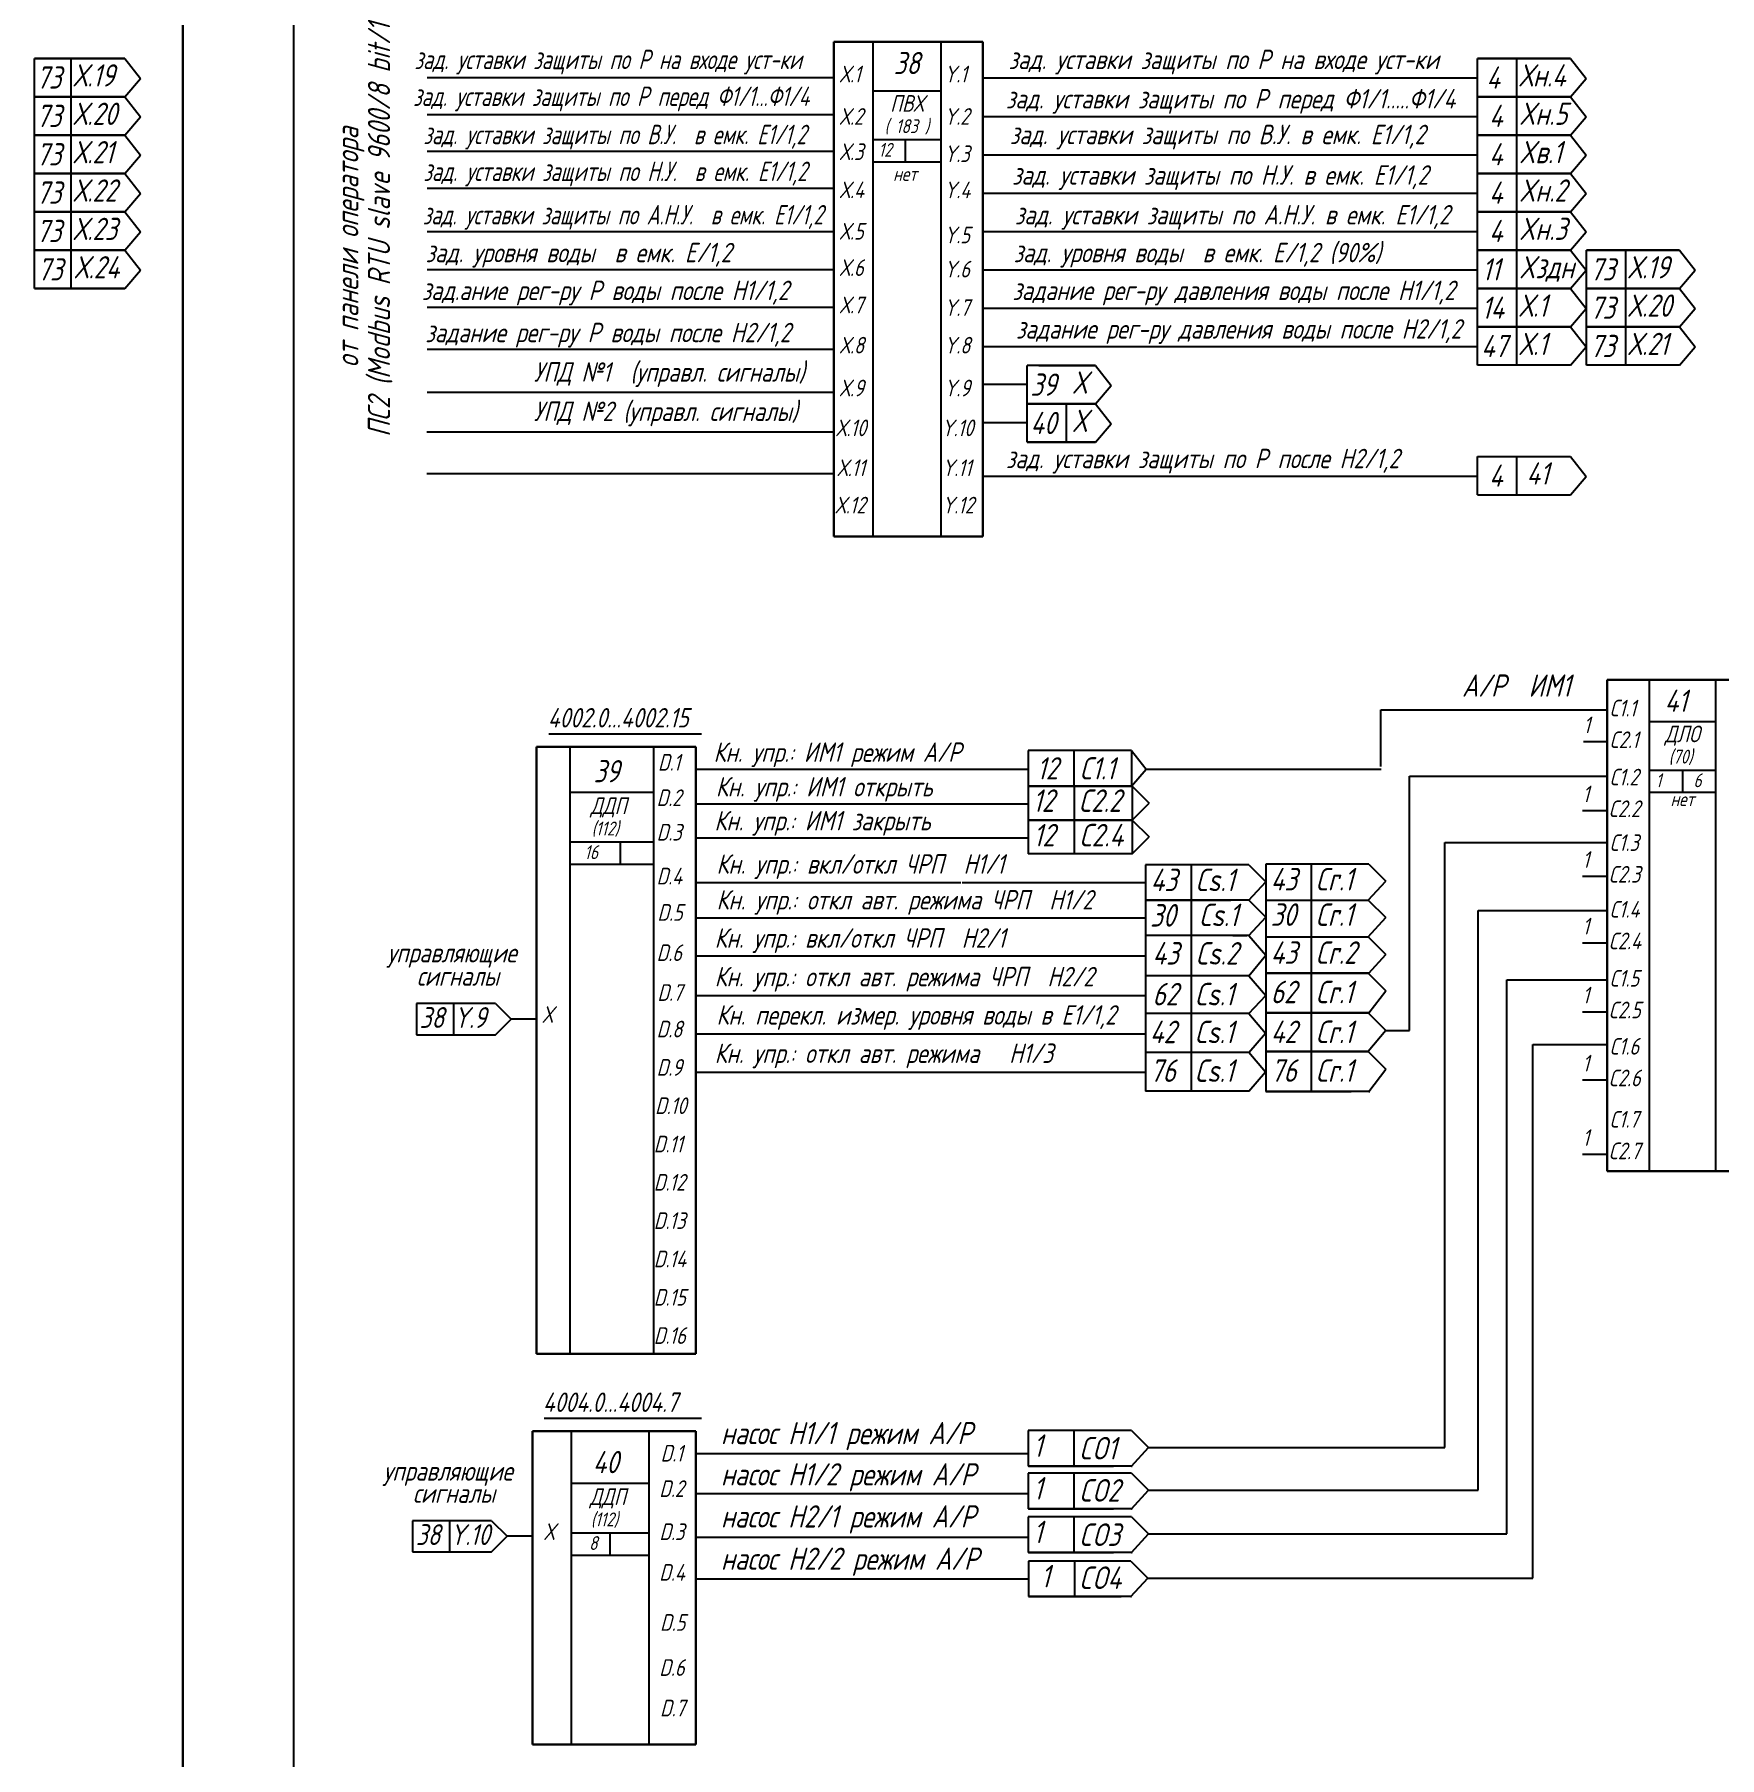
# Model space of a CAD drawing. Header units: millimetres. Extents: x -1319 to 706, y 709 to 3169.
# Drawn here: x -728.5 to -425.1, y 952.3 to 1262.5 of the extents above; entities that cross this region are included whole.
import ezdxf

# ---------------------------------------------------------------- set-up
doc = ezdxf.new("R2010")
doc.units = ezdxf.units.MM
doc.layers.add('Текст', color=7, linetype='Continuous', lineweight=50)
doc.styles.add('GOST тип А', font='GOST_A.TTF', dxfattribs={"oblique": 15})

msp = doc.modelspace()

# ---------------------------------------------------------------- linework, layer by layer
at = {"color": 7}
for p, q in [((-701.8, 942.51), (-701.8, 1613.63)), ((-681.8, 947.51), (-681.8, 1608.63)), ((-681.8, 940.62), (-681.8, 1601.73)), ((-577.54, 1261.19), (-577.54, 1172.14)), ((-565.29, 1261.19), (-565.29, 1172.14)), ((-712.26, 1258.21), (-728.52, 1258.21)), ((-728.52, 1251.3), (-728.52, 1258.21)), ((-728.52, 1258.21), (-712.26, 1258.21)), ((-721.94, 1251.3), (-721.94, 1258.21)), ((-712.26, 1258.21), (-709.43, 1254.6)), ((-451.92, 1258.21), (-468.66, 1258.21)), ((-468.66, 1251.3), (-468.66, 1258.21)), ((-468.66, 1258.21), (-451.92, 1258.21)), ((-461.6, 1251.3), (-461.6, 1258.21)), ((-451.92, 1258.21), (-449.09, 1254.61)), ((-712.26, 1251.3), (-709.43, 1254.6)), ((-584.59, 1254.71), (-657.8, 1254.71)), ((-468.66, 1254.62), (-557.81, 1254.62)), ((-451.92, 1251.3), (-449.09, 1254.61)), ((-712.26, 1251.3), (-728.52, 1251.3)), ((-728.52, 1251.3), (-712.26, 1251.3)), ((-712.26, 1251.3), (-728.52, 1251.3)), ((-712.26, 1251.3), (-728.52, 1251.3)), ((-728.52, 1251.3), (-712.26, 1251.3)), ((-712.26, 1251.3), (-728.52, 1251.3)), ((-728.52, 1244.39), (-728.52, 1251.3)), ((-728.52, 1251.3), (-712.26, 1251.3)), ((-721.94, 1244.39), (-721.94, 1251.3)), ((-712.26, 1251.3), (-709.43, 1247.7)), ((-577.54, 1252.37), (-565.29, 1252.37)), ((-451.92, 1251.3), (-468.66, 1251.3)), ((-468.66, 1251.3), (-451.92, 1251.3)), ((-451.92, 1251.3), (-468.66, 1251.3)), ((-451.92, 1251.3), (-468.66, 1251.3)), ((-468.66, 1244.4), (-468.66, 1251.3)), ((-468.66, 1251.3), (-451.92, 1251.3)), ((-461.6, 1244.4), (-461.6, 1251.3)), ((-451.92, 1251.3), (-449.09, 1247.7)), ((-712.26, 1244.39), (-709.43, 1247.7)), ((-584.59, 1248.07), (-657.8, 1248.07)), ((-584.59, 1248.07), (-589.25, 1248.07)), ((-468.66, 1247.71), (-557.81, 1247.71)), ((-451.92, 1244.4), (-449.09, 1247.7)), ((-712.26, 1244.39), (-728.52, 1244.39)), ((-728.52, 1244.39), (-712.26, 1244.39)), ((-712.26, 1244.39), (-728.52, 1244.39)), ((-712.26, 1244.39), (-728.52, 1244.39)), ((-728.52, 1244.39), (-712.26, 1244.39)), ((-712.26, 1244.39), (-728.52, 1244.39)), ((-728.52, 1244.39), (-712.26, 1244.39)), ((-712.26, 1244.39), (-728.52, 1244.39)), ((-712.26, 1244.39), (-728.52, 1244.39)), ((-728.52, 1244.39), (-712.26, 1244.39)), ((-712.26, 1244.39), (-728.52, 1244.39)), ((-728.52, 1237.49), (-728.52, 1244.39)), ((-728.52, 1244.39), (-712.26, 1244.39)), ((-721.94, 1237.49), (-721.94, 1244.39)), ((-712.26, 1244.39), (-709.43, 1240.79)), ((-451.92, 1244.4), (-468.66, 1244.4)), ((-468.66, 1244.4), (-451.92, 1244.4)), ((-451.92, 1244.4), (-468.66, 1244.4)), ((-451.92, 1244.4), (-468.66, 1244.4)), ((-468.66, 1237.49), (-468.66, 1244.4)), ((-468.66, 1244.4), (-451.92, 1244.4)), ((-461.6, 1237.49), (-461.6, 1244.4)), ((-451.92, 1244.4), (-449.09, 1240.8)), ((-584.59, 1241.43), (-657.8, 1241.43)), ((-577.54, 1243.58), (-565.29, 1243.58)), ((-571.76, 1243.58), (-571.76, 1239.58)), ((-712.26, 1237.49), (-709.43, 1240.79)), ((-577.54, 1239.58), (-565.29, 1239.58)), ((-468.66, 1240.8), (-557.81, 1240.8)), ((-451.92, 1237.49), (-449.09, 1240.8)), ((-712.26, 1237.49), (-728.52, 1237.49)), ((-728.52, 1237.49), (-712.26, 1237.49)), ((-712.26, 1237.49), (-728.52, 1237.49)), ((-712.26, 1237.49), (-728.52, 1237.49)), ((-728.52, 1237.49), (-712.26, 1237.49)), ((-712.26, 1237.49), (-728.52, 1237.49)), ((-728.52, 1237.49), (-712.26, 1237.49)), ((-712.26, 1237.49), (-728.52, 1237.49)), ((-712.26, 1237.49), (-728.52, 1237.49)), ((-728.52, 1237.49), (-712.26, 1237.49)), ((-712.26, 1237.49), (-728.52, 1237.49)), ((-728.52, 1237.49), (-712.26, 1237.49)), ((-712.26, 1237.49), (-728.52, 1237.49)), ((-712.26, 1237.49), (-728.52, 1237.49)), ((-728.52, 1237.49), (-712.26, 1237.49)), ((-712.26, 1237.49), (-728.52, 1237.49)), ((-728.52, 1230.58), (-728.52, 1237.49)), ((-728.52, 1237.49), (-712.26, 1237.49)), ((-721.94, 1230.58), (-721.94, 1237.49)), ((-712.26, 1237.49), (-709.43, 1233.88)), ((-584.59, 1234.79), (-657.8, 1234.79)), ((-451.92, 1237.49), (-468.66, 1237.49)), ((-468.66, 1237.49), (-451.92, 1237.49)), ((-451.92, 1237.49), (-468.66, 1237.49)), ((-451.92, 1237.49), (-468.66, 1237.49)), ((-468.66, 1230.58), (-468.66, 1237.49)), ((-468.66, 1237.49), (-451.92, 1237.49)), ((-461.6, 1230.58), (-461.6, 1237.49)), ((-451.92, 1237.49), (-449.09, 1233.89)), ((-712.26, 1230.58), (-709.43, 1233.88)), ((-468.66, 1233.9), (-557.76, 1233.9)), ((-451.92, 1230.58), (-449.09, 1233.89)), ((-712.26, 1230.58), (-728.52, 1230.58)), ((-728.52, 1230.58), (-712.26, 1230.58)), ((-712.26, 1230.58), (-728.52, 1230.58)), ((-712.26, 1230.58), (-728.52, 1230.58)), ((-728.52, 1230.58), (-712.26, 1230.58)), ((-712.26, 1230.58), (-728.52, 1230.58)), ((-728.52, 1230.58), (-712.26, 1230.58)), ((-712.26, 1230.58), (-728.52, 1230.58)), ((-712.26, 1230.58), (-728.52, 1230.58)), ((-728.52, 1230.58), (-712.26, 1230.58)), ((-712.26, 1230.58), (-728.52, 1230.58)), ((-728.52, 1230.58), (-712.26, 1230.58)), ((-712.26, 1230.58), (-728.52, 1230.58)), ((-712.26, 1230.58), (-728.52, 1230.58)), ((-728.52, 1230.58), (-712.26, 1230.58)), ((-712.26, 1230.58), (-728.52, 1230.58)), ((-728.52, 1230.58), (-712.26, 1230.58)), ((-712.26, 1230.58), (-728.52, 1230.58)), ((-712.26, 1230.58), (-728.52, 1230.58)), ((-728.52, 1230.58), (-712.26, 1230.58)), ((-712.26, 1230.58), (-728.52, 1230.58)), ((-728.52, 1223.67), (-728.52, 1230.58)), ((-728.52, 1230.58), (-712.26, 1230.58)), ((-721.94, 1223.67), (-721.94, 1230.58)), ((-712.26, 1230.58), (-709.43, 1226.98)), ((-451.92, 1230.58), (-468.66, 1230.58)), ((-468.66, 1230.58), (-451.92, 1230.58)), ((-451.92, 1230.58), (-468.66, 1230.58)), ((-451.92, 1230.58), (-468.66, 1230.58)), ((-468.66, 1230.58), (-451.92, 1230.58)), ((-451.92, 1230.58), (-468.66, 1230.58)), ((-451.92, 1230.58), (-468.66, 1230.58)), ((-468.66, 1223.68), (-468.66, 1230.58)), ((-468.66, 1230.58), (-451.92, 1230.58)), ((-461.6, 1223.68), (-461.6, 1230.58)), ((-451.92, 1230.58), (-449.09, 1226.98)), ((-712.26, 1223.67), (-709.43, 1226.98)), ((-584.59, 1226.97), (-657.8, 1226.97)), ((-468.71, 1226.99), (-557.76, 1226.99)), ((-451.92, 1223.68), (-449.09, 1226.98)), ((-712.26, 1223.67), (-728.52, 1223.67)), ((-728.52, 1223.67), (-712.26, 1223.67)), ((-712.26, 1223.67), (-728.52, 1223.67)), ((-712.26, 1223.67), (-728.52, 1223.67)), ((-728.52, 1223.67), (-712.26, 1223.67)), ((-712.26, 1223.67), (-728.52, 1223.67)), ((-728.52, 1223.67), (-712.26, 1223.67)), ((-712.26, 1223.67), (-728.52, 1223.67)), ((-712.26, 1223.67), (-728.52, 1223.67)), ((-728.52, 1223.67), (-712.26, 1223.67)), ((-712.26, 1223.67), (-728.52, 1223.67)), ((-728.52, 1223.67), (-712.26, 1223.67)), ((-712.26, 1223.67), (-728.52, 1223.67)), ((-712.26, 1223.67), (-728.52, 1223.67)), ((-728.52, 1223.67), (-712.26, 1223.67)), ((-712.26, 1223.67), (-728.52, 1223.67)), ((-728.52, 1223.67), (-712.26, 1223.67)), ((-712.26, 1223.67), (-728.52, 1223.67)), ((-712.26, 1223.67), (-728.52, 1223.67)), ((-728.52, 1223.67), (-712.26, 1223.67)), ((-712.26, 1223.67), (-728.52, 1223.67)), ((-728.52, 1223.67), (-712.26, 1223.67)), ((-712.26, 1223.67), (-728.52, 1223.67)), ((-712.26, 1223.67), (-728.52, 1223.67)), ((-728.52, 1223.67), (-712.26, 1223.67)), ((-712.26, 1223.67), (-728.52, 1223.67)), ((-728.52, 1216.77), (-728.52, 1223.67)), ((-728.52, 1223.67), (-712.26, 1223.67)), ((-721.94, 1216.77), (-721.94, 1223.67)), ((-712.26, 1223.67), (-709.43, 1220.07)), ((-451.92, 1223.68), (-468.66, 1223.68)), ((-468.66, 1223.68), (-451.92, 1223.68)), ((-451.92, 1223.68), (-468.66, 1223.68)), ((-451.92, 1223.68), (-468.66, 1223.68)), ((-468.66, 1223.68), (-451.92, 1223.68)), ((-451.92, 1223.68), (-468.66, 1223.68)), ((-451.92, 1223.68), (-468.66, 1223.68)), ((-468.66, 1223.68), (-451.92, 1223.68)), ((-451.92, 1223.68), (-468.66, 1223.68)), ((-451.92, 1223.68), (-468.66, 1223.68)), ((-468.66, 1216.77), (-468.66, 1223.68)), ((-468.66, 1223.68), (-451.92, 1223.68)), ((-461.6, 1216.77), (-461.6, 1223.68)), ((-451.92, 1223.68), (-449.09, 1220.08)), ((-432.31, 1223.67), (-449.04, 1223.67)), ((-449.04, 1223.67), (-432.31, 1223.67)), ((-432.31, 1223.67), (-449.04, 1223.67)), ((-432.31, 1223.67), (-449.04, 1223.67)), ((-449.04, 1223.67), (-432.31, 1223.67)), ((-432.31, 1223.67), (-449.04, 1223.67)), ((-432.31, 1223.67), (-449.04, 1223.67)), ((-449.04, 1223.67), (-432.31, 1223.67)), ((-432.31, 1223.67), (-449.04, 1223.67)), ((-432.31, 1223.67), (-449.04, 1223.67)), ((-449.04, 1223.67), (-432.31, 1223.67)), ((-432.31, 1223.67), (-449.04, 1223.67)), ((-432.31, 1223.67), (-449.04, 1223.67)), ((-449.04, 1216.77), (-449.04, 1223.67)), ((-449.04, 1223.67), (-432.31, 1223.67)), ((-441.99, 1216.77), (-441.99, 1223.67)), ((-432.31, 1223.67), (-429.48, 1220.07)), ((-712.26, 1216.77), (-709.43, 1220.07)), ((-584.59, 1220.16), (-657.8, 1220.16)), ((-468.71, 1220.08), (-557.76, 1220.08)), ((-451.92, 1216.77), (-449.09, 1220.08)), ((-432.31, 1216.77), (-429.48, 1220.07)), ((-712.26, 1216.77), (-728.52, 1216.77)), ((-728.52, 1216.77), (-712.26, 1216.77)), ((-712.26, 1216.77), (-728.52, 1216.77)), ((-712.26, 1216.77), (-728.52, 1216.77)), ((-728.52, 1216.77), (-712.26, 1216.77)), ((-451.92, 1216.77), (-468.66, 1216.77)), ((-468.66, 1216.77), (-451.92, 1216.77)), ((-451.92, 1216.77), (-468.66, 1216.77)), ((-451.92, 1216.77), (-468.66, 1216.77)), ((-468.66, 1216.77), (-451.92, 1216.77)), ((-451.92, 1216.77), (-468.66, 1216.77)), ((-451.92, 1216.77), (-468.66, 1216.77)), ((-468.66, 1216.77), (-451.92, 1216.77)), ((-451.92, 1216.77), (-468.66, 1216.77)), ((-451.92, 1216.77), (-468.66, 1216.77)), ((-468.66, 1209.86), (-468.66, 1216.77)), ((-468.66, 1216.77), (-451.92, 1216.77)), ((-461.6, 1209.86), (-461.6, 1216.77)), ((-451.92, 1216.77), (-449.09, 1213.17)), ((-432.31, 1216.77), (-449.04, 1216.77)), ((-449.04, 1216.77), (-432.31, 1216.77)), ((-432.31, 1216.77), (-449.04, 1216.77)), ((-432.31, 1216.77), (-449.04, 1216.77)), ((-449.04, 1216.77), (-432.31, 1216.77)), ((-432.31, 1216.77), (-449.04, 1216.77)), ((-432.31, 1216.77), (-449.04, 1216.77)), ((-449.04, 1216.77), (-432.31, 1216.77)), ((-432.31, 1216.77), (-449.04, 1216.77)), ((-432.31, 1216.77), (-449.04, 1216.77)), ((-449.04, 1216.77), (-432.31, 1216.77)), ((-432.31, 1216.77), (-449.04, 1216.77)), ((-432.31, 1216.77), (-449.04, 1216.77)), ((-449.04, 1209.86), (-449.04, 1216.77)), ((-449.04, 1216.77), (-432.31, 1216.77)), ((-432.31, 1216.77), (-449.04, 1216.77)), ((-441.99, 1209.86), (-441.99, 1216.77)), ((-432.31, 1216.77), (-429.48, 1213.16)), ((-584.59, 1213.36), (-657.8, 1213.36)), ((-468.71, 1213.17), (-557.76, 1213.17)), ((-451.92, 1209.86), (-449.09, 1213.17)), ((-432.31, 1209.86), (-429.48, 1213.16)), ((-451.92, 1209.86), (-468.66, 1209.86)), ((-468.66, 1209.86), (-451.92, 1209.86)), ((-451.92, 1209.86), (-468.66, 1209.86)), ((-451.92, 1209.86), (-468.66, 1209.86)), ((-468.66, 1209.86), (-451.92, 1209.86)), ((-451.92, 1209.86), (-468.66, 1209.86)), ((-451.92, 1209.86), (-468.66, 1209.86)), ((-468.66, 1209.86), (-451.92, 1209.86)), ((-451.92, 1209.86), (-468.66, 1209.86)), ((-451.92, 1209.86), (-468.66, 1209.86)), ((-468.66, 1209.86), (-451.92, 1209.86)), ((-451.92, 1209.86), (-468.66, 1209.86)), ((-451.92, 1209.86), (-468.66, 1209.86)), ((-468.66, 1202.96), (-468.66, 1209.86)), ((-468.66, 1209.86), (-451.92, 1209.86)), ((-461.6, 1202.96), (-461.6, 1209.86)), ((-451.92, 1209.86), (-449.09, 1206.26)), ((-432.31, 1209.86), (-449.05, 1209.86)), ((-449.05, 1209.86), (-432.31, 1209.86)), ((-432.31, 1209.86), (-449.05, 1209.86)), ((-432.31, 1209.86), (-449.05, 1209.86)), ((-449.05, 1209.86), (-432.31, 1209.86)), ((-432.31, 1209.86), (-449.05, 1209.86)), ((-432.31, 1209.86), (-449.05, 1209.86)), ((-449.05, 1209.86), (-432.31, 1209.86)), ((-432.31, 1209.86), (-449.05, 1209.86)), ((-432.31, 1209.86), (-449.05, 1209.86)), ((-449.05, 1209.86), (-432.31, 1209.86)), ((-432.31, 1209.86), (-449.05, 1209.86)), ((-432.31, 1209.86), (-449.05, 1209.86)), ((-449.05, 1202.96), (-449.05, 1209.86)), ((-449.05, 1209.86), (-432.31, 1209.86)), ((-432.31, 1209.86), (-449.04, 1209.86)), ((-441.99, 1202.96), (-441.99, 1209.86)), ((-432.31, 1209.86), (-429.48, 1206.26)), ((-584.59, 1205.77), (-657.8, 1205.77)), ((-468.71, 1206.27), (-557.76, 1206.27)), ((-451.92, 1202.96), (-449.09, 1206.26)), ((-432.31, 1202.96), (-429.48, 1206.26)), ((-537.49, 1202.92), (-549.78, 1202.92)), ((-549.78, 1196.01), (-549.78, 1202.92)), ((-537.49, 1202.92), (-547.7, 1202.92)), ((-547.7, 1202.92), (-537.49, 1202.92)), ((-537.49, 1202.92), (-547.7, 1202.92)), ((-547.7, 1202.92), (-537.49, 1202.92)), ((-537.49, 1202.92), (-547.7, 1202.92)), ((-547.7, 1202.92), (-537.49, 1202.92)), ((-537.49, 1202.92), (-547.7, 1202.92)), ((-537.49, 1202.92), (-547.7, 1202.92)), ((-547.7, 1202.92), (-537.49, 1202.92)), ((-537.49, 1202.92), (-547.7, 1202.92)), ((-537.49, 1202.92), (-547.7, 1202.92)), ((-547.7, 1202.92), (-537.49, 1202.92)), ((-537.49, 1202.92), (-547.7, 1202.92)), ((-537.49, 1202.92), (-547.7, 1202.92)), ((-547.7, 1202.92), (-537.49, 1202.92)), ((-537.49, 1202.92), (-534.66, 1199.32)), ((-451.92, 1202.96), (-468.66, 1202.96)), ((-432.31, 1202.96), (-449.05, 1202.96)), ((-584.59, 1198.06), (-657.8, 1198.06)), ((-549.83, 1199.48), (-557.76, 1199.48)), ((-537.49, 1196.01), (-534.66, 1199.32)), ((-537.49, 1196.01), (-549.78, 1196.01)), ((-549.78, 1196.01), (-537.49, 1196.01)), ((-537.49, 1196.01), (-549.78, 1196.01)), ((-549.78, 1196.01), (-537.49, 1196.01)), ((-537.49, 1196.01), (-549.78, 1196.01)), ((-549.78, 1196.01), (-537.49, 1196.01)), ((-537.49, 1196.01), (-549.78, 1196.01)), ((-549.78, 1196.01), (-537.49, 1196.01)), ((-537.49, 1196.01), (-549.78, 1196.01)), ((-549.78, 1196.01), (-537.49, 1196.01)), ((-537.49, 1196.01), (-549.78, 1196.01)), ((-537.49, 1196.01), (-549.78, 1196.01)), ((-549.78, 1196.01), (-537.49, 1196.01)), ((-537.49, 1196.01), (-549.78, 1196.01)), ((-537.49, 1196.01), (-549.78, 1196.01)), ((-549.78, 1196.01), (-537.49, 1196.01)), ((-537.49, 1196.01), (-549.78, 1196.01)), ((-537.49, 1196.01), (-549.78, 1196.01)), ((-549.78, 1196.01), (-537.49, 1196.01)), ((-537.49, 1196.01), (-549.78, 1196.01)), ((-537.49, 1196.01), (-549.78, 1196.01)), ((-549.78, 1189.11), (-549.78, 1196.01)), ((-549.78, 1196.01), (-537.49, 1196.01)), ((-542.72, 1189.11), (-542.72, 1196.01)), ((-537.49, 1196.01), (-534.66, 1192.41)), ((-549.83, 1192.58), (-557.76, 1192.58)), ((-537.49, 1189.11), (-534.66, 1192.41)), ((-584.69, 1190.88), (-657.9, 1190.88)), ((-537.49, 1189.11), (-549.78, 1189.11)), ((-549.78, 1189.11), (-537.49, 1189.11)), ((-537.49, 1189.11), (-549.78, 1189.11)), ((-549.78, 1189.11), (-537.49, 1189.11)), ((-468.66, 1179.63), (-468.66, 1186.54)), ((-468.66, 1186.54), (-451.92, 1186.54)), ((-461.6, 1179.63), (-461.6, 1186.54)), ((-451.92, 1186.54), (-449.09, 1182.94)), ((-584.69, 1183.39), (-657.9, 1183.39)), ((-468.66, 1182.95), (-557.81, 1182.95)), ((-451.92, 1179.63), (-449.09, 1182.94)), ((-468.66, 1179.63), (-451.92, 1179.63)), ((-437.8, 1146.3), (-437.8, 1057.84)), ((-425.8, 1146.3), (-425.8, 1057.84)), ((-486.11, 1140.94), (-445.33, 1140.94)), ((-486.11, 1130.69), (-486.11, 1140.94)), ((-437.8, 1138.8), (-425.8, 1138.8)), ((-635.88, 1136.6), (-608.43, 1136.6)), ((-632.15, 1134.26), (-632.15, 1024.97)), ((-617.04, 1134.26), (-617.04, 1024.97)), ((-609.41, 1134.26), (-609.41, 1024.97)), ((-609.41, 1024.97), (-609.41, 1134.04)), ((-530.96, 1133.58), (-549.57, 1133.58)), ((-549.57, 1133.58), (-549.57, 1127.15)), ((-541.38, 1133.58), (-541.38, 1127.15)), ((-530.96, 1133.58), (-528.37, 1130.24)), ((-530.96, 1133.58), (-530.96, 1127.15)), ((-449.58, 1135.2), (-445.33, 1135.2)), ((-609.35, 1130.25), (-549.57, 1130.25)), ((-530.96, 1127.15), (-528.37, 1130.24)), ((-528.37, 1130.25), (-486.05, 1130.25)), ((-528.37, 1130.24), (-528.37, 1130.24)), ((-437.8, 1130.07), (-425.8, 1130.07)), ((-431.8, 1130.07), (-431.8, 1126.07)), ((-549.57, 1127.15), (-530.96, 1127.15)), ((-530.87, 1127.15), (-549.57, 1127.15)), ((-549.57, 1127.15), (-549.57, 1121.07)), ((-541.32, 1127.15), (-541.32, 1121.07)), ((-530.87, 1127.15), (-527.83, 1124.11)), ((-530.87, 1127.15), (-530.87, 1121.07)), ((-632.15, 1126.1), (-617.04, 1126.1)), ((-609.41, 1124.02), (-549.57, 1124.02)), ((-530.87, 1121.07), (-527.83, 1124.11)), ((-437.8, 1126.07), (-425.8, 1126.07)), ((-549.57, 1121.07), (-530.87, 1121.07)), ((-530.87, 1121.07), (-549.57, 1121.07)), ((-530.87, 1121.07), (-549.57, 1121.07)), ((-549.57, 1121.07), (-549.57, 1114.98)), ((-541.32, 1121.04), (-541.32, 1114.96)), ((-530.87, 1121.07), (-527.83, 1118.03)), ((-530.87, 1121.07), (-530.87, 1114.98)), ((-449.75, 1122.78), (-445.49, 1122.78)), ((-632.15, 1117.13), (-617.04, 1117.13)), ((-623.04, 1117.13), (-623.04, 1113.13)), ((-609.41, 1117.9), (-549.57, 1117.9)), ((-530.87, 1114.98), (-527.83, 1118.03)), ((-530.87, 1114.98), (-549.57, 1114.98)), ((-632.15, 1113.13), (-617.04, 1113.13)), ((-509.87, 1113.01), (-528.44, 1113.01)), ((-528.44, 1113.01), (-528.44, 1106.63)), ((-520.27, 1112.95), (-520.27, 1106.57)), ((-509.87, 1113.01), (-506.82, 1109.96)), ((-488.25, 1113.13), (-506.82, 1113.13)), ((-506.82, 1113.13), (-506.82, 1106.63)), ((-498.65, 1113.08), (-498.65, 1106.63)), ((-488.25, 1113.13), (-485.2, 1110.09)), ((-449.75, 1110.98), (-445.49, 1110.98)), ((-609.41, 1109.84), (-561.73, 1109.84)), ((-561.47, 1109.84), (-528.44, 1109.84)), ((-509.87, 1106.63), (-506.82, 1109.96)), ((-488.36, 1106.63), (-485.2, 1110.09)), ((-509.75, 1106.63), (-528.44, 1106.63)), ((-509.75, 1106.63), (-528.44, 1106.63)), ((-528.44, 1106.63), (-528.44, 1100.29)), ((-520.27, 1106.6), (-520.27, 1100.27)), ((-509.87, 1106.63), (-506.82, 1103.58)), ((-506.82, 1106.63), (-506.82, 1100.06)), ((-498.65, 1106.63), (-498.65, 1100.06)), ((-609.41, 1103.46), (-561.47, 1103.46)), ((-561.47, 1103.46), (-528.43, 1103.46)), ((-509.87, 1100.29), (-506.82, 1103.58)), ((-488.36, 1100.06), (-485.2, 1103.52)), ((-509.82, 1100.29), (-528.52, 1100.29)), ((-509.82, 1100.29), (-528.52, 1100.29)), ((-512.73, 1100.29), (-528.47, 1100.29)), ((-528.44, 1100.27), (-528.44, 1093.03)), ((-520.27, 1100.29), (-520.27, 1093.05)), ((-509.86, 1100.29), (-506.82, 1096.74)), ((-506.82, 1100.06), (-506.82, 1093.53)), ((-498.65, 1100.06), (-498.65, 1093.48)), ((-488.39, 1100.06), (-485.2, 1096.87)), ((-449.75, 1098.97), (-445.49, 1098.97)), ((-609.41, 1096.62), (-561.65, 1096.62)), ((-561.65, 1096.62), (-528.47, 1096.62)), ((-509.86, 1093.05), (-506.82, 1096.74)), ((-488.24, 1093.53), (-485.2, 1096.87)), ((-528.44, 1093.03), (-528.44, 1086.19)), ((-520.27, 1093.03), (-520.26, 1086.19)), ((-509.86, 1093.05), (-506.82, 1089.5)), ((-488.13, 1093.53), (-506.82, 1093.53)), ((-488.13, 1093.53), (-506.82, 1093.53)), ((-506.81, 1093.53), (-506.81, 1086.36)), ((-498.63, 1093.53), (-498.63, 1086.31)), ((-488.37, 1093.53), (-485.19, 1090.34)), ((-609.41, 1089.48), (-528.44, 1089.48)), ((-488.23, 1086.36), (-485.19, 1090.34)), ((-645.52, 1088.02), (-659.74, 1088.02)), ((-659.74, 1088.02), (-659.74, 1082.4)), ((-653.09, 1088.02), (-653.09, 1082.4)), ((-645.52, 1088.02), (-642.71, 1085.21)), ((-528.44, 1086.25), (-528.44, 1079.22)), ((-509.82, 1086.22), (-528.44, 1086.22)), ((-520.26, 1086.22), (-520.26, 1079.22)), ((-509.88, 1086.25), (-506.84, 1082.71)), ((-488.13, 1086.36), (-506.82, 1086.36)), ((-488.13, 1086.36), (-506.82, 1086.36)), ((-488.11, 1086.36), (-506.81, 1086.36)), ((-488.11, 1086.36), (-506.81, 1086.36)), ((-506.81, 1086.36), (-506.81, 1079.19)), ((-498.63, 1086.36), (-498.63, 1079.14)), ((-488.37, 1086.36), (-485.19, 1083.17)), ((-449.75, 1086.55), (-445.49, 1086.55)), ((-645.52, 1082.4), (-642.71, 1085.21)), ((-638.32, 1085.24), (-642.74, 1085.24)), ((-509.88, 1079.22), (-506.84, 1082.71)), ((-659.74, 1082.4), (-645.52, 1082.4)), ((-609.41, 1082.59), (-528.44, 1082.59)), ((-528.44, 1079.28), (-528.44, 1072.25)), ((-509.82, 1079.25), (-528.44, 1079.25)), ((-509.88, 1079.22), (-528.44, 1079.22)), ((-509.88, 1079.22), (-528.44, 1079.22)), ((-509.88, 1079.22), (-528.44, 1079.22)), ((-509.99, 1079.22), (-528.44, 1079.22)), ((-520.26, 1079.25), (-520.26, 1072.25)), ((-509.88, 1079.28), (-506.84, 1075.74)), ((-488.37, 1079.39), (-506.82, 1079.39)), ((-488.37, 1079.39), (-506.82, 1079.39)), ((-488.37, 1079.39), (-506.81, 1079.39)), ((-488.37, 1079.39), (-506.81, 1079.39)), ((-506.81, 1079.39), (-506.81, 1072.22)), ((-498.63, 1079.39), (-498.63, 1072.17)), ((-488.37, 1079.39), (-485.19, 1076.2)), ((-609.41, 1075.69), (-528.44, 1075.69)), ((-509.88, 1072.25), (-506.84, 1075.74)), ((-488.23, 1072.22), (-485.19, 1076.2)), ((-449.75, 1074.31), (-445.49, 1074.31)), ((-509.88, 1072.25), (-528.44, 1072.25)), ((-509.88, 1072.25), (-528.44, 1072.25)), ((-509.88, 1072.25), (-528.44, 1072.25)), ((-509.99, 1072.25), (-528.44, 1072.25)), ((-488.11, 1072.22), (-506.81, 1072.22)), ((-488.11, 1072.22), (-506.81, 1072.22)), ((-449.75, 1060.91), (-445.49, 1060.91)), ((-636.76, 1013.36), (-608.43, 1013.36)), ((-631.87, 1011.03), (-631.87, 954.65)), ((-617.91, 1011.03), (-617.91, 954.65)), ((-609.41, 1011.03), (-609.41, 954.65)), ((-609.41, 954.65), (-609.41, 1010.8)), ((-530.99, 1011.14), (-549.57, 1011.14)), ((-549.57, 1011.14), (-549.57, 1004.76)), ((-541.39, 1011.09), (-541.39, 1004.71)), ((-530.99, 1011.14), (-527.95, 1008.1)), ((-609.35, 1007.01), (-549.57, 1007.01)), ((-530.99, 1004.76), (-527.95, 1008.1)), ((-530.87, 1004.76), (-549.57, 1004.76)), ((-530.87, 1004.76), (-549.57, 1004.76)), ((-530.99, 1003.46), (-549.57, 1003.46)), ((-549.57, 1003.46), (-549.57, 997.08)), ((-541.39, 1003.41), (-541.39, 997.03)), ((-530.99, 1003.46), (-527.95, 1000.42)), ((-631.87, 1001.71), (-617.91, 1001.71)), ((-609.41, 999.82), (-549.57, 999.82)), ((-530.99, 997.08), (-527.95, 1000.42)), ((-530.87, 997.08), (-549.57, 997.08)), ((-530.87, 997.08), (-549.57, 997.08)), ((-646.21, 994.92), (-660.43, 994.92)), ((-660.43, 994.92), (-660.43, 989.31)), ((-653.79, 994.92), (-653.79, 989.31)), ((-646.21, 994.92), (-643.4, 992.12)), ((-631.87, 992.74), (-617.91, 992.74)), ((-624.89, 992.74), (-624.89, 988.74)), ((-530.99, 995.61), (-549.57, 995.61)), ((-549.57, 995.61), (-549.57, 989.23)), ((-541.39, 995.56), (-541.39, 989.18)), ((-530.99, 995.61), (-527.95, 992.57)), ((-646.21, 989.31), (-643.4, 992.12)), ((-639.02, 992.15), (-643.44, 992.15)), ((-609.41, 991.97), (-549.57, 991.97)), ((-530.99, 989.23), (-527.95, 992.57)), ((-660.43, 989.31), (-646.21, 989.31)), ((-631.87, 988.74), (-617.91, 988.74)), ((-530.87, 989.23), (-549.57, 989.23)), ((-530.87, 989.23), (-549.57, 989.23)), ((-531.1, 987.65), (-549.56, 987.65)), ((-549.56, 987.65), (-549.56, 981.27)), ((-541.28, 987.6), (-541.28, 981.22)), ((-531.1, 987.65), (-528.05, 984.61)), ((-609.41, 984.48), (-549.56, 984.48)), ((-531.1, 981.27), (-528.05, 984.61)), ((-530.98, 981.27), (-549.56, 981.27)), ((-530.98, 981.27), (-549.56, 981.27))]:
    msp.add_line(p, q, dxfattribs=at)
for p, q in [((-701.8, 1613.63), (-701.8, 942.51)), ((-480.94, 1087.47), (-480.94, 1128.99)), ((-480.94, 1128.99), (-445.33, 1128.99)), ((-474.58, 1008.1), (-474.58, 1117.01)), ((-474.58, 1117.01), (-445.33, 1117.01)), ((-509.75, 1106.63), (-528.44, 1106.63)), ((-528.43, 1106.63), (-513.08, 1106.63)), ((-528.43, 1106.63), (-513.08, 1106.63)), ((-509.86, 1106.63), (-509.73, 1106.63)), ((-506.82, 1106.63), (-488.36, 1106.63)), ((-488.36, 1106.63), (-485.2, 1103.52)), ((-468.58, 1000.42), (-468.58, 1104.8)), ((-468.58, 1104.8), (-445.33, 1104.8)), ((-512.73, 1100.29), (-510.23, 1100.29)), ((-506.82, 1100.06), (-488.36, 1100.06)), ((-509.82, 1093.05), (-528.52, 1093.05)), ((-488.12, 1093.53), (-506.82, 1093.53)), ((-506.81, 1093.53), (-491.45, 1093.53)), ((-506.81, 1093.53), (-491.45, 1093.53)), ((-506.81, 1093.53), (-488.34, 1093.53)), ((-488.24, 1093.53), (-488.11, 1093.53)), ((-463.38, 992.57), (-463.38, 1092.32)), ((-463.38, 1092.32), (-445.33, 1092.32)), ((-509.86, 1086.22), (-506.82, 1089.5)), ((-488.12, 1086.36), (-506.82, 1086.36)), ((-506.81, 1086.36), (-491.45, 1086.36)), ((-506.81, 1086.36), (-491.45, 1086.36)), ((-506.81, 1086.36), (-488.34, 1086.36)), ((-488.11, 1086.36), (-506.8, 1086.36)), ((-506.79, 1086.36), (-491.44, 1086.36)), ((-506.79, 1086.36), (-491.44, 1086.36)), ((-488.24, 1086.36), (-488.11, 1086.36)), ((-488.23, 1086.36), (-488.09, 1086.36)), ((-480.94, 1083.2), (-480.94, 1087.47)), ((-485.19, 1083.17), (-488.37, 1079.39)), ((-485.21, 1083.2), (-480.94, 1083.2)), ((-458.7, 984.61), (-458.7, 1080.64)), ((-458.7, 1080.64), (-445.33, 1080.64)), ((-488.37, 1079.39), (-506.82, 1079.39)), ((-506.81, 1079.39), (-491.45, 1079.39)), ((-506.81, 1079.39), (-491.45, 1079.39)), ((-506.81, 1079.39), (-488.34, 1079.39)), ((-488.37, 1079.39), (-506.8, 1079.39)), ((-506.79, 1079.39), (-491.44, 1079.39)), ((-506.79, 1079.39), (-491.44, 1079.39)), ((-488.11, 1072.22), (-506.8, 1072.22)), ((-506.79, 1072.22), (-491.44, 1072.22)), ((-506.79, 1072.22), (-491.44, 1072.22)), ((-488.23, 1072.22), (-488.09, 1072.22)), ((-527.95, 1008.1), (-474.58, 1008.1)), ((-530.87, 1004.76), (-549.56, 1004.76)), ((-549.55, 1004.76), (-534.2, 1004.76)), ((-549.55, 1004.76), (-534.2, 1004.76)), ((-530.99, 1004.76), (-530.85, 1004.76)), ((-527.95, 1000.42), (-471.71, 1000.42)), ((-471.71, 1000.42), (-468.58, 1000.42)), ((-530.87, 997.08), (-549.56, 997.08)), ((-549.55, 997.08), (-534.2, 997.08)), ((-549.55, 997.08), (-534.2, 997.08)), ((-530.99, 997.08), (-530.85, 997.08)), ((-527.95, 992.57), (-463.38, 992.57)), ((-530.87, 989.23), (-549.56, 989.23)), ((-549.55, 989.23), (-534.2, 989.23)), ((-549.55, 989.23), (-534.2, 989.23)), ((-530.99, 989.23), (-530.85, 989.23)), ((-528.05, 984.61), (-458.7, 984.61)), ((-530.97, 981.27), (-549.55, 981.27)), ((-549.54, 981.27), (-532.84, 981.27)), ((-549.54, 981.27), (-532.84, 981.27)), ((-531.09, 981.27), (-530.96, 981.27))]:
    msp.add_line(p, q)
at = {"color": 7, "lineweight": 30}
for p, q in [((-584.59, 1261.19), (-557.76, 1261.19)), ((-584.59, 1261.19), (-584.59, 1172.14)), ((-557.76, 1261.19), (-557.76, 1172.14)), ((-584.59, 1172.14), (-557.76, 1172.14)), ((-445.33, 1146.3), (-418.52, 1146.3)), ((-445.33, 1146.3), (-445.33, 1057.84)), ((-638.15, 1134.26), (-638.15, 1024.97)), ((-638.15, 1134.26), (-609.41, 1134.26)), ((-609.41, 1134.26), (-609.41, 1024.97)), ((-445.33, 1057.84), (-418.52, 1057.84)), ((-638.15, 1024.97), (-609.41, 1024.97)), ((-638.85, 1011.03), (-638.85, 954.65)), ((-638.85, 1011.03), (-609.41, 1011.03)), ((-609.41, 1011.03), (-609.41, 954.65)), ((-638.85, 954.65), (-609.41, 954.65))]:
    msp.add_line(p, q, dxfattribs=at)

# ---------------------------------------------------------------- texts
at = {"layer": 'Текст', "color": 7, "lineweight": 15, "style": 'GOST тип А', "oblique": 15}
for s, p in [('ПС2 (Modbus RTU slave 9600/8 bit/1', (-664.48, 1190.05)), ('oт панели оператора', (-670.19, 1202.44))]:
    msp.add_text(s, height=4, rotation=90, dxfattribs=at).set_placement(p)
at = {"layer": 'Текст', "color": 7, "lineweight": 15, "style": 'GOST тип А', "oblique": 15, "width": 0.9}
for s, p in [('зад. уставки защиты по Р на входе уст-ки', (-660.09, 1256.27)), ('зад. уставки защиты по Р перед Ф1/1...Ф1/4', (-660.34, 1249.63)), ('зад. уставки защиты по В.У.  в емк. Е1/1,2', (-658.49, 1242.76)), ('зад. уставки защиты по Н.У.  в емк. Е1/1,2', (-658.49, 1236.12)), ('зад. уставки защиты по А.Н.У.  в емк. Е1/1,2', (-658.61, 1228.31))]:
    msp.add_text(s, height=3.5, dxfattribs=at).set_placement(p)
at = {"layer": 'Текст', "color": 7, "lineweight": 15, "style": 'GOST тип А', "oblique": 15}
for s, height, p in [('зад. уставки защиты по Р на входе уст-ки', 3.5, (-553.11, 1256.27)), ('73', 4, (-728.2, 1252.76)), ('Х.19', 4, (-721.54, 1253.14)), ('Х.1', 3, (-583.56, 1253.88)), ('38', 4, (-573.81, 1255.37)), ('Y.1', 3, (-564.73, 1253.88)), ('4', 4, (-467.09, 1252.76)), ('Хн.4', 4, (-461.2, 1253.14)), ('Х.20', 4, (-721.54, 1246.23)), ('ПВХ', 3, (-574.44, 1248.59)), ('зад. уставки защиты по Р перед Ф1/1.....Ф1/4', 3.5, (-553.6, 1249.19)), ('Xн.5', 4, (-461.2, 1246.24)), ('73', 4, (-728.2, 1245.85)), ('Х.2', 3, (-583.56, 1246.25)), ('( 183 )', 2.5, (-575.46, 1244.75)), ('Y.2', 3, (-564.73, 1246.25)), ('4', 4, (-466.6, 1245.86)), ('зад. уставки защиты по В.У. в емк. Е1/1,2', 3.5, (-552.89, 1242.76)), ('73', 4, (-728.2, 1238.94)), ('Х.21', 4, (-721.54, 1239.32)), ('Х.3', 3, (-583.56, 1239.9)), ('12', 2.5, (-576.55, 1240.49)), ('Y.3', 3, (-564.73, 1239.54)), ('4', 4, (-466.6, 1238.95)), ('Xв.1', 4, (-461.2, 1239.33)), ('нет', 2.5, (-573.9, 1236.15)), ('зад. уставки защиты по Н.У. в емк. Е1/1,2', 3.5, (-552.49, 1235.46)), ('73', 4, (-728.2, 1232.04)), ('Х.22', 4, (-721.54, 1232.42)), ('Х.4', 3, (-583.56, 1233.04)), ('Y.4', 3, (-564.73, 1233.03)), ('4', 4, (-466.6, 1232.04)), ('Xн.2', 4, (-461.2, 1232.42)), ('зад. уставки защиты по А.Н.У. в емк. Е1/1,2', 3.5, (-551.99, 1228.31)), ('73', 4, (-728.2, 1225.13)), ('Х.23', 4, (-721.54, 1225.51)), ('Х.5', 3, (-583.56, 1225.58)), ('4', 4, (-466.6, 1225.14)), ('Xн.3', 4, (-461.2, 1225.52)), ('Y.5', 3, (-564.73, 1224.91)), ('Х.24', 4, (-721.32, 1218.6)), ('зад. уровня воды  в емк. Е/1,2', 3.5, (-658.09, 1221.5)), ('зад. уровня воды  в емк. Е/1,2 (90%%%)', 3.5, (-552.2, 1221.5)), ('Xздн', 4, (-461.2, 1218.61)), ('Х.19', 4, (-441.59, 1218.6)), ('73', 4, (-727.98, 1218.22)), ('Х.6', 3, (-583.56, 1219.03)), ('Y.6', 3, (-564.73, 1218.77)), ('11', 4, (-467.87, 1218.23)), ('73', 4, (-448.43, 1218.22)), ('зад.ание рег-ру Р воды после Н1/1,2', 3.5, (-658.78, 1214.69)), ('задание рег-ру давления воды после Н1/1,2', 3.5, (-552.43, 1214.69)), ('Х.7', 3, (-583.56, 1212.31)), ('Y.7', 3, (-564.73, 1211.84)), ('14', 4, (-467.96, 1211.32)), ('Х.1', 4, (-461.2, 1211.7)), ('73', 4, (-448.43, 1211.32)), ('Х.20', 4, (-441.59, 1211.7)), ('задание рег-ру Р воды после Н2/1,2', 3.5, (-658.13, 1207.1)), ('задание рег-ру давления воды после Н2/1,2', 3.5, (-551.78, 1207.75)), ('Х.8', 3, (-583.56, 1205.07)), ('Y.8', 3, (-564.73, 1205.07)), ('47', 4, (-468.04, 1204.42)), ('Х.1', 4, (-461.2, 1204.8)), ('73', 4, (-448.43, 1204.42)), ('Х.21', 4, (-441.59, 1204.8)), ('УПД №1  (управл. сигналы)', 3.5, (-638.6, 1199.99)), ('39', 4, (-549.17, 1197.47)), ('Х', 4, (-541.53, 1197.85)), ('Х.9', 3, (-583.56, 1197.36)), ('Y.9', 3, (-564.73, 1197.36)), ('УПД №2 (управл. сигналы)', 3.5, (-638.6, 1192.92)), ('40', 4, (-549.17, 1190.57)), ('Х', 4, (-541.53, 1190.95)), ('Х.10', 3, (-584.2, 1190.18)), ('Y.10', 3, (-565.21, 1190.18)), ('Х.11', 3, (-583.98, 1183)), ('Y.11', 3, (-565.11, 1183)), ('зад. уставки защиты по Р после Н2/1,2', 3.5, (-553.6, 1184.42)), ('4', 4, (-466.6, 1181.09)), ('41', 4, (-459.87, 1181.47)), ('Х.12', 3, (-584.33, 1176.28)), ('Y.12', 3, (-565.11, 1176.28)), ('А/Р  ИМ1', 4, (-471.48, 1143.29)), ('С1.1', 3, (-444.89, 1139.73)), ('41', 4, (-434.99, 1140.55)), ('4002.0...4002.15', 3.5, (-636.1, 1137.74)), ('1', 3, (-449.63, 1136.71)), ('С2.1', 3, (-444.89, 1134.03)), ('ДЛО', 3, (-434.97, 1135.08)), ('D.1', 3, (-616.26, 1129.97)), ('Кн. упр.: ИМ1 режим А/Р  ', 3.5, (-606.25, 1131.55)), ('12', 4, (-548.04, 1128.39)), ('С1.1', 4, (-540.3, 1128.39)), ('(70)', 2.5, (-434.26, 1131.24)), ('39', 4, (-627.85, 1127.87)), ('С1.2', 3, (-444.89, 1127.31)), ('1', 2.5, (-436.59, 1126.98)), ('6', 2.5, (-429.8, 1126.98)), ('D.2', 3, (-616.5, 1123.59)), ('Кн. упр.: ИМ1 открыть  ', 3.5, (-605.84, 1125.33)), ('12', 4.056, (-548.79, 1122.54)), (' С2.2', 4.056, (-542.55, 1122.54)), ('1', 3, (-449.79, 1124.28)), ('ДДП', 3, (-628.41, 1122.14)), ('С2.2', 3, (-445.05, 1121.61)), ('нет', 2.5, (-433.93, 1123.58)), ('(112)', 2.5, (-628.2, 1118.3)), ('D.3', 3, (-616.49, 1117.38)), ('Кн. упр.: ИМ1 закрыть  ', 3.5, (-606.09, 1119.21)), ('12', 4.056, (-548.68, 1116.33)), (' С2.4', 4.056, (-542.44, 1116.33)), ('С1.3', 3, (-444.89, 1115.51)), ('16', 2.5, (-629.51, 1114.04)), ('Кн. упр.: вкл/откл ЧРП  Н1/1  ', 3.5, (-605.72, 1111.41)), ('1', 3, (-449.79, 1112.48)), ('D.4', 3, (-616.51, 1109.48)), ('43', 4.056, (-527.55, 1108.27)), ('Сs.1', 4.056, (-519.45, 1108.27)), ('43', 4.056, (-505.93, 1108.4)), ('Сr.1', 4.056, (-497.83, 1108.4)), ('С2.3', 3, (-445.05, 1109.81)), ('Кн. упр.: откл авт. режима ЧРП  Н1/2  ', 3.5, (-605.72, 1104.97)), ('D.5', 3, (-616.36, 1102.94)), ('30', 4.056, (-527.63, 1101.89)), ('Сs.1', 4.056, (-518.81, 1101.97)), ('30', 4.056, (-505.93, 1102.02)), ('Сr.1', 4.056, (-497.83, 1102.02)), ('С1.4', 3, (-444.89, 1103.5)), ('Кн. упр.: вкл/откл ЧРП  Н2/1  ', 3.5, (-606.05, 1098.09)), ('1', 3, (-449.79, 1100.48)), ('D.6', 3, (-616.5, 1095.69)), ('43', 4.056, (-527.22, 1095.05)), ('Сs.2', 4.056, (-519.41, 1095.05)), ('43', 4.056, (-505.93, 1095.18)), ('Сr.2', 4.056, (-497.83, 1095.18)), ('С2.4', 3, (-445.05, 1097.81)), ('управляющие ', 3.5, (-665, 1095.44)), (' сигналы', 3.5, (-661.47, 1091.24)), ('Кн. упр.: откл авт. режима ЧРП  Н2/2  ', 3.5, (-606.05, 1091.14)), ('62', 4.056, (-505.92, 1088.09)), ('Сr.1', 4.056, (-497.81, 1088.09)), ('С1.5', 3, (-444.89, 1091.08)), ('D.7', 3, (-616.36, 1088.52)), ('62', 4.056, (-527.22, 1087.7)), ('Сs.1', 4.056, (-519.57, 1087.7)), ('1', 3, (-449.79, 1088.06)), ('38', 3.744, (-659.17, 1083.65)), ('Y.9', 3.744, (-653.01, 1083.65)), ('Х', 3, (-637.06, 1084.56)), ('Кн. перекл. измер. уровня воды в Е1/1,2  ', 3.5, (-605.72, 1084.24)), ('С2.5', 3, (-445.05, 1085.38)), ('D.8', 3, (-616.5, 1081.94)), ('42', 4.056, (-527.69, 1080.9)), ('Сs.1', 4.056, (-519.58, 1080.9)), ('42', 4.056, (-505.92, 1080.92)), ('Сr.1', 4.056, (-497.81, 1080.92)), ('Кн. упр.: откл авт. режима   Н1/3 ', 3.5, (-606.05, 1077.34)), ('С1.6', 3, (-444.89, 1078.84)), ('D.9', 3, (-616.5, 1075.04)), ('76', 4.056, (-527.69, 1073.93)), ('Сs.1', 4.056, (-519.58, 1073.93)), ('76', 4.056, (-505.92, 1073.95)), ('Сr.1', 4.056, (-497.81, 1073.95)), ('1', 3, (-449.79, 1075.81)), ('С2.6', 3, (-445.05, 1073.14)), ('D.10', 3, (-616.78, 1068.14)), ('С1.7', 3, (-444.89, 1065.7)), ('D.11', 3, (-617.01, 1061.24)), ('1', 3, (-449.79, 1062.42)), ('С2.7', 3, (-445.05, 1060.01)), ('D.12', 3, (-617.01, 1054.35)), ('D.13', 3, (-617.01, 1047.45)), ('D.14', 3, (-617.01, 1040.55)), ('D.15', 3, (-617.01, 1033.65)), ('D.16', 3, (-617.01, 1026.76)), ('4004.0...4004.7', 3.5, (-636.98, 1014.51)), (' насос Н1/1 режим А/Р', 4, (-606.96, 1008.7)), ('D.1', 3, (-615.78, 1005.58)), ('1', 4.06, (-548.68, 1006.41)), ('CO1', 4.056, (-540.48, 1005.95)), ('40', 4, (-627.99, 1003.48)), (' насос Н1/2 режим А/Р', 4, (-606.96, 1001.28)), ('управляющие ', 3.5, (-665.7, 1002.14)), ('D.2', 3, (-616.02, 999.2)), ('1', 4.06, (-548.68, 998.73)), ('CO2', 4.056, (-540.48, 998.36)), (' сигналы', 3.5, (-662.17, 998.14)), ('ДДП', 3, (-628.54, 997.75)), ('(112)', 2.5, (-628.34, 993.91)), (' насос Н2/1 режим А/Р', 4, (-606.96, 993.7)), ('38', 3.744, (-659.87, 990.55)), ('Y.10', 3.744, (-653.7, 990.55)), ('Х', 3, (-636.77, 991.46)), ('D.3', 3, (-616, 991.44)), ('1', 4.06, (-548.68, 990.87)), ('CO3', 4.056, (-540.48, 990.38)), ('8', 2.5, (-628.66, 989.65)), (' насос Н2/2 режим А/Р', 4, (-606.96, 986.09)), ('D.4', 3, (-616.03, 984.12)), ('1', 4.06, (-547.32, 982.92)), ('CO4', 4.056, (-540.48, 982.63)), ('D.5', 3, (-615.88, 975.1)), ('D.6', 3, (-616.02, 966.99)), ('D.7', 3, (-615.88, 959.7))]:
    msp.add_text(s, height=height, dxfattribs=at).set_placement(p)

doc.saveas('drawing.dxf')
